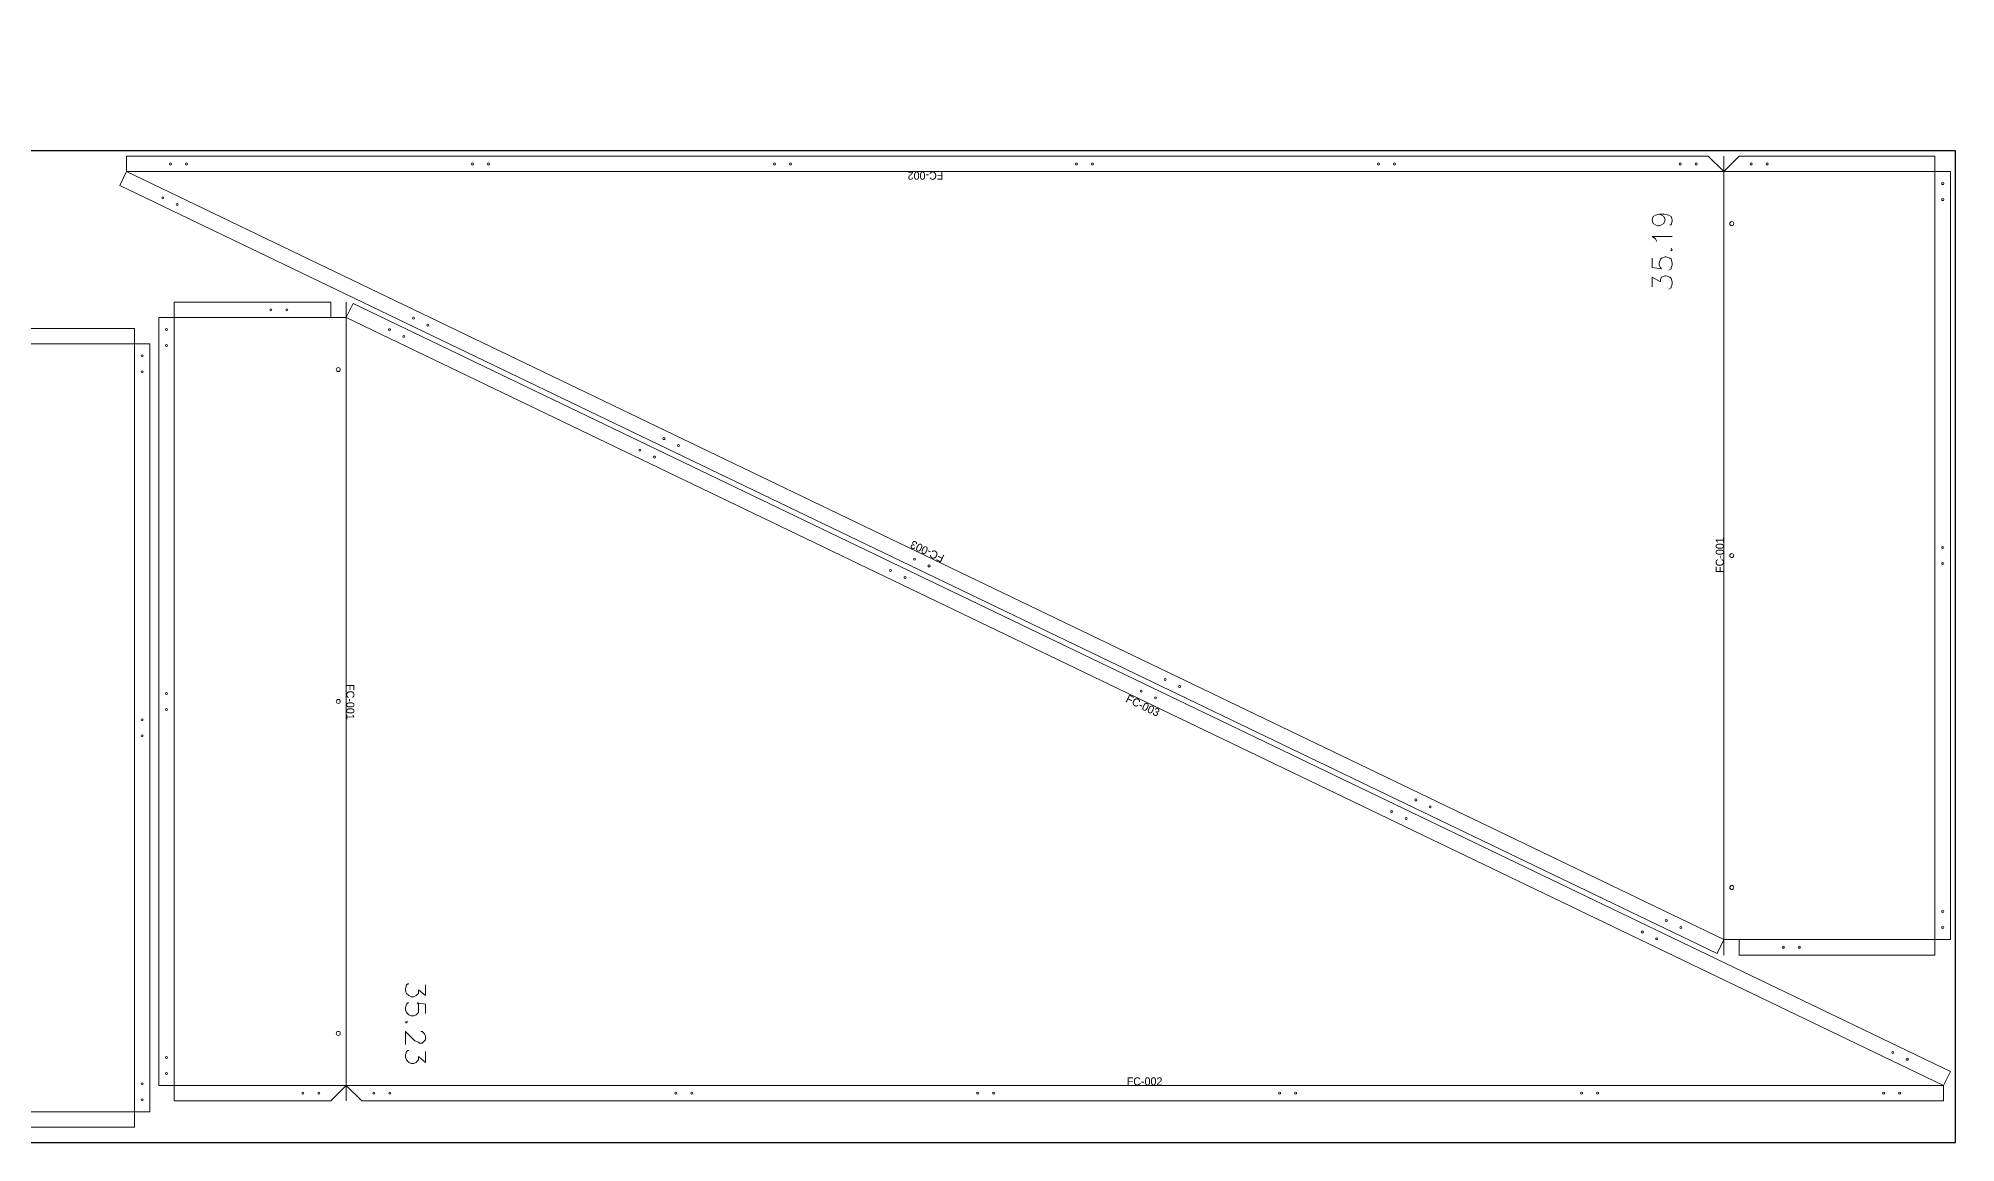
# Model space of a CAD drawing. Header units: inches. Extents: x 332 to 2802, y 519 to 598.
# Drawn here: x 1012.5 to 1132.3, y 529 to 598 of the extents above; entities that cross this region are included whole.
import ezdxf
from ezdxf.enums import TextEntityAlignment as Align

# ---------------------------------------------------------------- set-up
doc = ezdxf.new("R2010")
doc.units = ezdxf.units.IN
doc.header["$MEASUREMENT"] = 0
for name, color, linetype, lineweight in [('ACM_Layer 1_Router Offset_Panel Cut', 1, 'Continuous', 9), ('ACM_Layer 3_Open Offset Countour_Route Lines', 4, 'Continuous', 9), ('ACM_Layer 4_Drill Centers_Rivet Holes', 3, 'Continuous', 9), ('ACM_Layer 5_Drill Centers_Weep Holes', 6, 'Continuous', 9)]:
    doc.layers.add(name, color=color, linetype=linetype, lineweight=lineweight)
doc.layers.add('ACM_Reference_F-Clip', color=30, linetype='Continuous')
doc.layers.add('ACM_Reference_Text', color=7, linetype='Continuous')

# ---------------------------------------------------------------- blocks, each defined once
blk = doc.blocks.new('*U147')
blk.add_lwpolyline([(-98, -34.48), (142, -34.48), (142, 27.52), (-98, 27.52)], close=True)
at = {"insert": (-15.94, 34.48), "char_height": 5, "attachment_point": 1}
blk.add_mtext_dynamic_manual_height_columns('62X240', width=43.9641, gutter_width=1, heights=[0], dxfattribs=at)
blk = doc.blocks.new('*U148')
at = {"color": 0, "linetype": 'ByBlock', "lineweight": -2, "transparency": 16777216}
blk.add_blockref('*U147', (560, 0), dxfattribs=at)

msp = doc.modelspace()

# ---------------------------------------------------------------- linework, layer by layer
at = {"layer": 'ACM_Layer 1_Router Offset_Panel Cut'}
for points in [[(1116.8, 590.67), (1117.77, 589.7), (1118.74, 590.67), (1130.96, 590.67), (1130.96, 589.7), (1131.93, 589.7), (1131.93, 541.7), (1130.96, 541.7), (1130.96, 540.73), (1118.74, 540.73), (1118.74, 541.7), (1117.77, 541.7), (1117.35, 540.83), (1017.54, 588.83), (1017.96, 589.7), (1017.96, 590.67)], [(1032.67, 531.61), (1031.7, 532.58), (1030.73, 531.61), (1020.95, 531.61), (1020.95, 532.58), (1019.98, 532.58), (1019.98, 580.58), (1020.95, 580.58), (1020.95, 581.55), (1030.73, 581.55), (1030.73, 580.58), (1031.7, 580.58), (1032.12, 581.45), (1131.93, 533.45), (1131.51, 532.58), (1131.51, 531.61)], [(905.46, 529.96), (905.46, 530.93), (905.04, 531.8), (1004.85, 579.8), (1005.27, 578.93), (1006.24, 578.93), (1006.24, 579.9), (1018.46, 579.9), (1018.46, 578.93), (1019.43, 578.93), (1019.43, 530.93), (1018.46, 530.93), (1018.46, 529.96), (1006.24, 529.96), (1005.27, 530.93), (1004.31, 529.96)]]:
    msp.add_lwpolyline(points, close=True, dxfattribs=at)
at = {"layer": 'ACM_Layer 3_Open Offset Countour_Route Lines'}
for p, q in [((1017.96, 589.7), (1017.96, 590.67)), ((1117.77, 589.7), (1116.8, 590.67)), ((1117.77, 590.67), (1117.77, 540.73)), ((1117.77, 589.7), (1118.74, 590.67)), ((1130.96, 590.67), (1130.96, 540.73)), ((1017.96, 589.7), (1017.54, 588.83)), ((1017.96, 589.7), (1131.93, 589.7)), ((1117.77, 541.7), (1017.96, 589.7)), ((1020.95, 531.61), (1020.95, 581.55)), ((1030.73, 580.58), (1030.73, 581.55)), ((1031.7, 531.61), (1031.7, 581.55)), ((1031.7, 580.58), (1032.12, 581.45)), ((1018.46, 529.96), (1018.46, 579.9)), ((1019.98, 580.58), (1031.7, 580.58)), ((1031.7, 580.58), (1131.51, 532.58)), ((1019.43, 578.93), (1005.27, 578.93)), ((1117.77, 541.7), (1117.35, 540.83)), ((1131.93, 541.7), (1117.77, 541.7)), ((1118.74, 541.7), (1118.74, 540.73)), ((1131.51, 532.58), (1131.93, 533.45)), ((1131.51, 532.58), (1019.98, 532.58)), ((1031.7, 532.58), (1030.73, 531.61)), ((1031.7, 532.58), (1032.67, 531.61)), ((1131.51, 532.58), (1131.51, 531.61)), ((905.46, 530.93), (1019.43, 530.93))]:
    msp.add_line(p, q, dxfattribs=at)
at = {"layer": 'ACM_Layer 4_Drill Centers_Rivet Holes'}
for centre in [(1020.71, 590.18), (1021.71, 590.18), (1039.58, 590.18), (1040.58, 590.18), (1058.45, 590.18), (1059.45, 590.18), (1077.32, 590.18), (1078.32, 590.18), (1096.19, 590.18), (1097.19, 590.18), (1115.05, 590.18), (1116.05, 590.18), (1119.49, 590.18), (1120.49, 590.18), (1131.45, 588.95), (1020.23, 588.07), (1021.13, 587.64), (1131.45, 587.95), (1026.98, 581.06), (1027.98, 581.06), (1020.46, 579.83), (1034.39, 579.82), (1035.89, 580.54), (1036.79, 580.11), (1020.46, 578.83), (1035.29, 579.39), (1018.95, 578.18), (1018.95, 577.18), (1051.55, 573.01), (1050.04, 572.29), (1050.95, 571.86), (1052.45, 572.58), (1067.21, 565.48), (1131.45, 566.2), (1065.7, 564.76), (1066.61, 564.33), (1068.11, 565.05), (1131.45, 565.2), (1020.46, 557.08), (1081.36, 557.23), (1082.87, 557.95), (1083.77, 557.52), (1020.46, 556.08), (1082.26, 556.8), (1018.95, 555.43), (1018.95, 554.43), (1098.53, 550.42), (1099.43, 549.99), (1097.02, 549.7), (1097.92, 549.27), (1114.18, 542.89), (1131.45, 543.45), (1112.68, 542.17), (1113.58, 541.74), (1115.09, 542.45), (1131.45, 542.45), (1121.49, 541.21), (1122.49, 541.21), (1020.46, 534.33), (1128.34, 534.64), (1020.46, 533.33), (1129.24, 534.21), (1018.95, 532.68), (1028.98, 532.09), (1029.98, 532.09), (1033.42, 532.09), (1034.42, 532.09), (1052.29, 532.09), (1053.29, 532.09), (1071.15, 532.09), (1072.15, 532.09), (1090.02, 532.09), (1091.02, 532.09), (1108.89, 532.09), (1109.89, 532.09), (1127.76, 532.09), (1128.76, 532.09), (1018.95, 531.68)]:
    msp.add_circle(centre, 0.0625, dxfattribs=at)
at = {"layer": 'ACM_Layer 5_Drill Centers_Weep Holes'}
for centre in [(1118.27, 586.45), (1031.2, 577.33), (1118.27, 565.7), (1031.2, 556.58), (1118.27, 544.95), (1031.2, 535.83)]:
    msp.add_circle(centre, 0.125, dxfattribs=at)
at = {"layer": 'ACM_Reference_Text', "lineweight": 0}
for points in [[(1113.74, 587.05), (1113.88, 586.98), (1114.03, 586.9), (1114.11, 586.68), (1114.03, 586.45), (1113.88, 586.38), (1113.74, 586.31), (1113.66, 586.31), (1113.51, 586.38), (1113.36, 586.45), (1113.29, 586.68), (1113.36, 586.9), (1113.51, 586.98), (1113.74, 587.05), (1114.03, 587.05), (1114.33, 586.98), (1114.48, 586.9), (1114.55, 586.68), (1114.55, 586.6), (1114.48, 586.38), (1114.41, 586.38)], [(1113.59, 585.34), (1113.51, 585.49), (1113.29, 585.64), (1114.55, 585.64)], [(1114.48, 584.82), (1114.48, 584.74), (1114.55, 584.82), (1114.48, 584.89)], [(1113.29, 584.3), (1113.29, 583.7), (1113.88, 583.63), (1113.81, 583.7), (1113.74, 583.85), (1113.74, 584), (1113.81, 584.22), (1113.88, 584.3), (1114.11, 584.37), (1114.18, 584.37), (1114.41, 584.3), (1114.48, 584.22), (1114.55, 584), (1114.55, 583.85), (1114.48, 583.7), (1114.48, 583.63), (1114.33, 583.55)], [(1113.29, 582.51), (1113.29, 583.11), (1113.81, 582.81), (1113.81, 582.96), (1113.88, 583.11), (1114.11, 583.18), (1114.18, 583.18), (1114.41, 583.11), (1114.48, 583.03), (1114.55, 582.81), (1114.55, 582.66), (1114.48, 582.51), (1114.48, 582.44), (1114.33, 582.36)], [(1036.65, 538.86), (1036.65, 538.19), (1036.21, 538.56), (1036.21, 538.33), (1036.13, 538.26), (1036.06, 538.19), (1035.91, 538.11), (1035.76, 538.11), (1035.61, 538.19), (1035.46, 538.33), (1035.39, 538.48), (1035.39, 538.63), (1035.46, 538.86), (1035.54, 538.93), (1035.61, 538.93)], [(1036.65, 537.07), (1036.65, 537.66), (1036.13, 537.74), (1036.21, 537.66), (1036.21, 537.44), (1036.21, 537.29), (1036.21, 537.14), (1036.06, 537), (1035.91, 536.92), (1035.76, 536.92), (1035.61, 537), (1035.46, 537.14), (1035.39, 537.29), (1035.39, 537.44), (1035.46, 537.66), (1035.54, 537.74), (1035.61, 537.74)], [(1035.54, 536.55), (1035.46, 536.55), (1035.39, 536.55), (1035.46, 536.47)], [(1036.36, 535.95), (1036.43, 535.95), (1036.51, 535.88), (1036.58, 535.8), (1036.65, 535.66), (1036.65, 535.43), (1036.58, 535.36), (1036.51, 535.28), (1036.43, 535.21), (1036.28, 535.21), (1036.21, 535.28), (1035.98, 535.36), (1035.39, 535.95), (1035.39, 535.14)], [(1036.65, 534.69), (1036.65, 534.02), (1036.21, 534.39), (1036.21, 534.17), (1036.13, 534.09), (1036.06, 534.02), (1035.91, 533.94), (1035.76, 533.94), (1035.61, 534.02), (1035.46, 534.17), (1035.39, 534.32), (1035.39, 534.47), (1035.46, 534.69), (1035.54, 534.76), (1035.61, 534.76)]]:
    msp.add_lwpolyline(points, dxfattribs=at)

# ---------------------------------------------------------------- block references
msp.add_blockref('*U148', (430.26, 563.48))

# ---------------------------------------------------------------- texts
at = {"layer": 'ACM_Reference_F-Clip'}
for s, rotation, p in [('FC-002', 180, (1067.89, 589.45)), ('FC-001', 90, (1117.52, 565.73)), ('FC-003', 154.3357, (1068, 565.96)), ('FC-001', 270, (1031.95, 556.55)), ('FC-003', 334.3357, (1081.47, 556.32))]:
    msp.add_text(s, height=0.5, rotation=rotation, dxfattribs=at).set_placement(p, align=Align.MIDDLE_CENTER)
msp.add_text('FC-002', height=0.5, dxfattribs=at).set_placement((1081.58, 532.83), align=Align.MIDDLE_CENTER)

doc.saveas('drawing.dxf')
